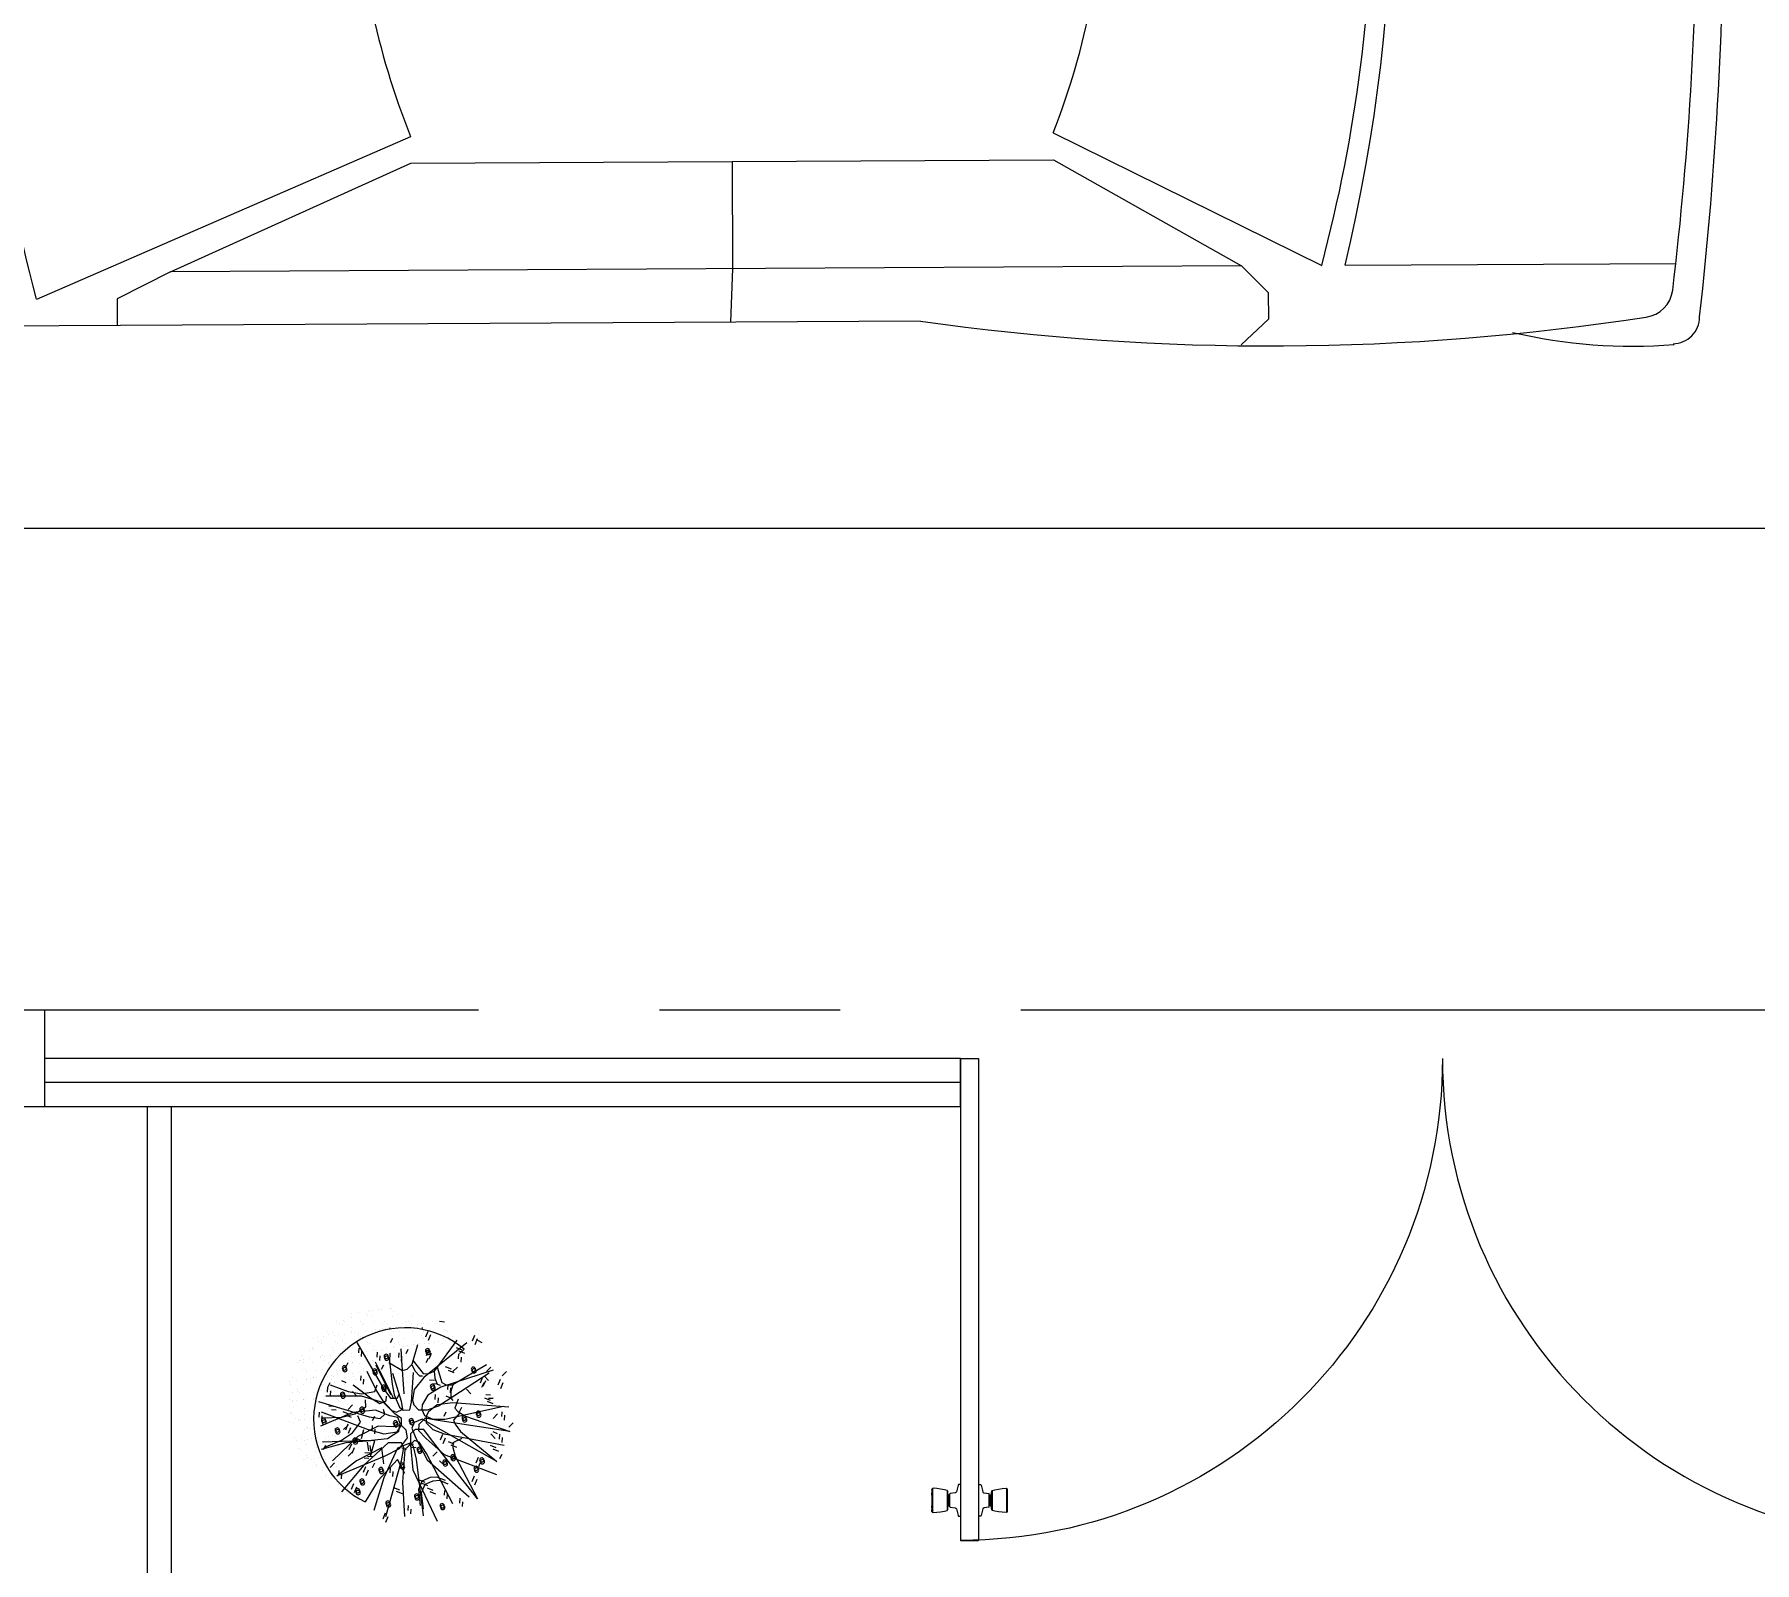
# Model space of a CAD drawing. Header units: millimetres. Extents: x -401 to 2889, y -234 to 146.
# Drawn here: x 146.912 to 150.481, y -22.037 to -18.865 of the extents above; entities that cross this region are included whole.
import ezdxf

# ---------------------------------------------------------------- set-up
doc = ezdxf.new("R2010")
doc.units = ezdxf.units.MM
doc.header["$LTSCALE"] = 3
doc.header["$MEASUREMENT"] = 0
doc.linetypes.add('AXES2', pattern=[1.125, 0.75, -0.125, 0.125, -0.125])
doc.linetypes.add('CONTINU', pattern=[0])
doc.layers.get('0').update_dxf_attribs({"color": 3, "lineweight": 9})
for name, color, linetype, lineweight in [('BOUNDARY', 6, 'Continuous', 13), ('DIM-IN', 1, 'Continuous', 0), ('Drw - Arch - brick (0.20)', 7, 'CONTINU', 20), ('Drw - Arch - Door (0.05)', 141, 'CONTINU', 5), ('Drw - Arch - Furniture (0.05)', 31, 'Continuous', 5), ('Drw - Arch - Window (0.05)', 4, 'CONTINU', 5), ('HATCH', 253, 'Continuous', 0), ('WALKWAY', 42, 'Continuous', 13)]:
    doc.layers.add(name, color=color, linetype=linetype, lineweight=lineweight)
doc.layers.add('SCHEMATIC', color=7, linetype='Continuous')
doc.styles.add('drwazah arabic', font='ARIALUNI.TTF', dxfattribs={"width": 0.75})
doc.dimstyles.new('Arch A-D 1-200m', dxfattribs={"dimscale": 2, "dimtxt": 0.14, "dimasz": 0.07, "dimexe": 0, "dimexo": 0, "dimgap": 0.05, "dimtad": 0, "dimzin": 1, "dimdsep": 46, "dimtxsty": 'drwazah arabic', "dimblk": 'ARCHTICK', "dimcen": 0, "dimse1": 1, "dimse2": 1, "dimclrd": 9, "dimclre": 9, "dimclrt": 6, "dimaunit": 2, "dimazin": 0, "dimtfac": 1, "dimtmove": 0, "dimatfit": 0, "dimldrblk": 'ARCHTICK', "dimfxl": 0.18, "dimtolj": 1, "dimtzin": 0, "dimlwd": 9, "dimlwe": 9, "dimarcsym": 2})

# ---------------------------------------------------------------- blocks, each defined once
blk = doc.blocks.new('1 M')
at = {"layer": 'Drw - Arch - Door (0.05)'}
for p, q in [((-4544.3749, 1057.03), (-4544.3749, 1058.03)), ((-4544.3749, 1058.03), (-4544.3374, 1058.03)), ((-4544.3374, 1057.03), (-4544.3374, 1058.03)), ((-4544.4344, 1057.9703), (-4544.4339, 1057.9712)), ((-4544.4344, 1057.9703), (-4544.4344, 1057.9695)), ((-4544.4344, 1057.9692), (-4544.4344, 1057.9695)), ((-4544.4344, 1057.9685), (-4544.4344, 1057.9692)), ((-4544.4344, 1057.9685), (-4544.4344, 1057.9672)), ((-4544.4344, 1057.9672), (-4544.4344, 1057.9662)), ((-4544.4344, 1057.9635), (-4544.4344, 1057.9662)), ((-4544.4344, 1057.9627), (-4544.4344, 1057.9635)), ((-4544.4344, 1057.9627), (-4544.4344, 1057.9587)), ((-4544.4344, 1057.9587), (-4544.4344, 1057.9581)), ((-4544.4344, 1057.9531), (-4544.4344, 1057.9581)), ((-4544.4339, 1057.9712), (-4544.4331, 1057.9718)), ((-4544.4339, 1057.9229), (-4544.4339, 1057.9712)), ((-4544.4331, 1057.9718), (-4544.432, 1057.972)), ((-4544.4331, 1057.9222), (-4544.4331, 1057.9718)), ((-4544.432, 1057.972), (-4544.4241, 1057.9715)), ((-4544.4241, 1057.9715), (-4544.4162, 1057.9706)), ((-4544.4162, 1057.9706), (-4544.4084, 1057.9692)), ((-4544.4084, 1057.9692), (-4544.4027, 1057.9678)), ((-4544.4027, 1057.9678), (-4544.4021, 1057.9668)), ((-4544.4027, 1057.9263), (-4544.4027, 1057.9678)), ((-4544.4021, 1057.9668), (-4544.4007, 1057.9589)), ((-4544.4021, 1057.9273), (-4544.4021, 1057.9668)), ((-4544.4007, 1057.9589), (-4544.3999, 1057.958)), ((-4544.4007, 1057.9589), (-4544.4007, 1057.9352)), ((-4544.3999, 1057.958), (-4544.3968, 1057.958)), ((-4544.3999, 1057.958), (-4544.3999, 1057.9361)), ((-4544.3968, 1057.9604), (-4544.3961, 1057.9612)), ((-4544.3968, 1057.9604), (-4544.3968, 1057.958)), ((-4544.3968, 1057.958), (-4544.3968, 1057.9361)), ((-4544.3961, 1057.9612), (-4544.3861, 1057.9627)), ((-4544.3861, 1057.9627), (-4544.3852, 1057.963)), ((-4544.3852, 1057.963), (-4544.3844, 1057.9635)), ((-4544.3844, 1057.9635), (-4544.3839, 1057.9642)), ((-4544.3839, 1057.9642), (-4544.3836, 1057.9647)), ((-4544.3836, 1057.9647), (-4544.3799, 1057.9787)), ((-4544.3799, 1057.9787), (-4544.3797, 1057.9792)), ((-4544.3797, 1057.9792), (-4544.3793, 1057.9795)), ((-4544.3793, 1057.9795), (-4544.3789, 1057.9798)), ((-4544.3789, 1057.9798), (-4544.3784, 1057.9799)), ((-4544.3784, 1057.9799), (-4544.3749, 1057.9799)), ((-4544.3339, 1057.9799), (-4544.3374, 1057.9799)), ((-4544.3334, 1057.9798), (-4544.3339, 1057.9799)), ((-4544.333, 1057.9795), (-4544.3334, 1057.9798)), ((-4544.3326, 1057.9792), (-4544.333, 1057.9795)), ((-4544.3324, 1057.9787), (-4544.3326, 1057.9792)), ((-4544.3287, 1057.9647), (-4544.3324, 1057.9787)), ((-4544.3284, 1057.9642), (-4544.3287, 1057.9647)), ((-4544.3279, 1057.9635), (-4544.3284, 1057.9642)), ((-4544.3271, 1057.963), (-4544.3279, 1057.9635)), ((-4544.3262, 1057.9627), (-4544.3271, 1057.963)), ((-4544.3162, 1057.9612), (-4544.3262, 1057.9627)), ((-4544.3155, 1057.9604), (-4544.3162, 1057.9612)), ((-4544.3155, 1057.9604), (-4544.3155, 1057.958)), ((-4544.3124, 1057.958), (-4544.3155, 1057.958)), ((-4544.3155, 1057.958), (-4544.3155, 1057.9361)), ((-4544.3116, 1057.9589), (-4544.3124, 1057.958)), ((-4544.3124, 1057.958), (-4544.3124, 1057.9361)), ((-4544.3102, 1057.9668), (-4544.3116, 1057.9589)), ((-4544.3116, 1057.9589), (-4544.3116, 1057.9352)), ((-4544.3095, 1057.9678), (-4544.3102, 1057.9668)), ((-4544.3102, 1057.9273), (-4544.3102, 1057.9668)), ((-4544.3039, 1057.9692), (-4544.3095, 1057.9678)), ((-4544.3095, 1057.9263), (-4544.3095, 1057.9678)), ((-4544.2961, 1057.9706), (-4544.3039, 1057.9692)), ((-4544.2882, 1057.9715), (-4544.2961, 1057.9706)), ((-4544.2803, 1057.972), (-4544.2882, 1057.9715)), ((-4544.2792, 1057.9718), (-4544.2803, 1057.972)), ((-4544.2784, 1057.9712), (-4544.2792, 1057.9718)), ((-4544.2792, 1057.9222), (-4544.2792, 1057.9718)), ((-4544.2779, 1057.9703), (-4544.2784, 1057.9712)), ((-4544.2784, 1057.9229), (-4544.2784, 1057.9712)), ((-4544.2779, 1057.9703), (-4544.2779, 1057.9695)), ((-4544.2779, 1057.9692), (-4544.2779, 1057.9695)), ((-4544.2779, 1057.9685), (-4544.2779, 1057.9692)), ((-4544.2779, 1057.9685), (-4544.2779, 1057.9672)), ((-4544.2779, 1057.9672), (-4544.2779, 1057.9662)), ((-4544.2779, 1057.9635), (-4544.2779, 1057.9662)), ((-4544.2779, 1057.9627), (-4544.2779, 1057.9635)), ((-4544.2779, 1057.9627), (-4544.2779, 1057.9587)), ((-4544.2779, 1057.9587), (-4544.2779, 1057.9581)), ((-4544.2779, 1057.9531), (-4544.2779, 1057.9581)), ((-4544.4344, 1057.9528), (-4544.4344, 1057.9531)), ((-4544.4344, 1057.9413), (-4544.4344, 1057.9528)), ((-4544.4344, 1057.941), (-4544.4344, 1057.9413)), ((-4544.4344, 1057.936), (-4544.4344, 1057.941)), ((-4544.4344, 1057.936), (-4544.4344, 1057.9354)), ((-4544.4344, 1057.9354), (-4544.4344, 1057.9314)), ((-4544.4344, 1057.9306), (-4544.4344, 1057.9314)), ((-4544.4344, 1057.9278), (-4544.4344, 1057.9306)), ((-4544.4344, 1057.9269), (-4544.4344, 1057.9278)), ((-4544.4344, 1057.9256), (-4544.4344, 1057.9269)), ((-4544.4344, 1057.9249), (-4544.4344, 1057.9256)), ((-4544.4344, 1057.9246), (-4544.4344, 1057.9249)), ((-4544.4344, 1057.9246), (-4544.4344, 1057.9238)), ((-4544.4339, 1057.9229), (-4544.4344, 1057.9238)), ((-4544.4331, 1057.9222), (-4544.4339, 1057.9229)), ((-4544.432, 1057.922), (-4544.4331, 1057.9222)), ((-4544.4241, 1057.9226), (-4544.432, 1057.922)), ((-4544.4162, 1057.9235), (-4544.4241, 1057.9226)), ((-4544.4084, 1057.9249), (-4544.4162, 1057.9235)), ((-4544.4027, 1057.9263), (-4544.4084, 1057.9249)), ((-4544.4021, 1057.9273), (-4544.4027, 1057.9263)), ((-4544.4007, 1057.9352), (-4544.4021, 1057.9273)), ((-4544.3999, 1057.9361), (-4544.4007, 1057.9352)), ((-4544.3968, 1057.9361), (-4544.3999, 1057.9361)), ((-4544.3968, 1057.9361), (-4544.3968, 1057.9337)), ((-4544.3961, 1057.9329), (-4544.3968, 1057.9337)), ((-4544.3861, 1057.9314), (-4544.3961, 1057.9329)), ((-4544.3852, 1057.9311), (-4544.3861, 1057.9314)), ((-4544.3844, 1057.9306), (-4544.3852, 1057.9311)), ((-4544.3839, 1057.9299), (-4544.3844, 1057.9306)), ((-4544.3836, 1057.9294), (-4544.3839, 1057.9299)), ((-4544.3799, 1057.9154), (-4544.3836, 1057.9294)), ((-4544.3324, 1057.9154), (-4544.3287, 1057.9294)), ((-4544.3287, 1057.9294), (-4544.3284, 1057.9299)), ((-4544.3284, 1057.9299), (-4544.3279, 1057.9306)), ((-4544.3279, 1057.9306), (-4544.3271, 1057.9311)), ((-4544.3271, 1057.9311), (-4544.3262, 1057.9314)), ((-4544.3262, 1057.9314), (-4544.3162, 1057.9329)), ((-4544.3162, 1057.9329), (-4544.3155, 1057.9337)), ((-4544.3155, 1057.9361), (-4544.3124, 1057.9361)), ((-4544.3155, 1057.9361), (-4544.3155, 1057.9337)), ((-4544.3124, 1057.9361), (-4544.3116, 1057.9352)), ((-4544.3116, 1057.9352), (-4544.3102, 1057.9273)), ((-4544.3102, 1057.9273), (-4544.3095, 1057.9263)), ((-4544.3095, 1057.9263), (-4544.3039, 1057.9249)), ((-4544.3039, 1057.9249), (-4544.2961, 1057.9235)), ((-4544.2961, 1057.9235), (-4544.2882, 1057.9226)), ((-4544.2882, 1057.9226), (-4544.2803, 1057.922)), ((-4544.2803, 1057.922), (-4544.2792, 1057.9222)), ((-4544.2792, 1057.9222), (-4544.2784, 1057.9229)), ((-4544.2784, 1057.9229), (-4544.2779, 1057.9238)), ((-4544.2779, 1057.9528), (-4544.2779, 1057.9531)), ((-4544.2779, 1057.9413), (-4544.2779, 1057.9528)), ((-4544.2779, 1057.941), (-4544.2779, 1057.9413)), ((-4544.2779, 1057.936), (-4544.2779, 1057.941)), ((-4544.2779, 1057.936), (-4544.2779, 1057.9354)), ((-4544.2779, 1057.9354), (-4544.2779, 1057.9314)), ((-4544.2779, 1057.9306), (-4544.2779, 1057.9314)), ((-4544.2779, 1057.9278), (-4544.2779, 1057.9306)), ((-4544.2779, 1057.9269), (-4544.2779, 1057.9278)), ((-4544.2779, 1057.9256), (-4544.2779, 1057.9269)), ((-4544.2779, 1057.9249), (-4544.2779, 1057.9256)), ((-4544.2779, 1057.9246), (-4544.2779, 1057.9249)), ((-4544.2779, 1057.9246), (-4544.2779, 1057.9238)), ((-4544.3797, 1057.9149), (-4544.3799, 1057.9154)), ((-4544.3793, 1057.9146), (-4544.3797, 1057.9149)), ((-4544.3789, 1057.9143), (-4544.3793, 1057.9146)), ((-4544.3784, 1057.9142), (-4544.3789, 1057.9143)), ((-4544.3749, 1057.9142), (-4544.3784, 1057.9142)), ((-4544.3374, 1057.9142), (-4544.3339, 1057.9142)), ((-4544.3339, 1057.9142), (-4544.3334, 1057.9143)), ((-4544.3334, 1057.9143), (-4544.333, 1057.9146)), ((-4544.333, 1057.9146), (-4544.3326, 1057.9149)), ((-4544.3326, 1057.9149), (-4544.3324, 1057.9154)), ((-4544.3749, 1057.03), (-4544.3374, 1057.03))]:
    blk.add_line(p, q, dxfattribs=at)
blk.add_arc((-4544.3749, 1057.03), 1, 0, 90, dxfattribs=at)
blk = doc.blocks.new('_ArchTick')
at = {"color": 0, "linetype": 'ByBlock', "const_width": 0.15}
blk.add_lwpolyline([(-0.5, -0.5), (0.5, 0.5)], dxfattribs=at)
blk = doc.blocks.new('*D44')
at = {"layer": 'Defpoints', "color": 0, "transparency": 16777216}
for p in [(148.3337, -7.3905), (157.8688, -7.3905), (152.7337, -20.8905)]:
    blk.add_point(p, dxfattribs=at)
at = {"layer": 'DIM-IN', "color": 9, "linetype": 'ByBlock', "lineweight": 9, "transparency": 16777216}
for p, q in [((157.8688, -7.3905), (157.8688, -13.6734)), ((157.8688, -20.8905), (157.8688, -14.6076))]:
    blk.add_line(p, q, dxfattribs=at)
at = {"layer": 'DIM-IN', "color": 9, "lineweight": 9, "transparency": 16777216, "xscale": 0.14, "yscale": 0.14, "zscale": 0.14}
for p, rotation in [((157.8688, -7.3905), 90), ((157.8688, -20.8905), 270)]:
    blk.add_blockref('_ArchTick', p, dxfattribs=dict(at, rotation=rotation))
at = {"layer": 'DIM-IN', "color": 6, "transparency": 16777216, "insert": (157.8688, -14.1405), "char_height": 0.28, "attachment_point": 5, "rotation": 90, "style": 'drwazah arabic'}
blk.add_mtext('\\A1;13.50', dxfattribs=at)
blk = doc.blocks.new('car-5')
at = {"color": 0, "linetype": 'ByBlock'}
for p, q in [((1.6291, -0.8807), (2.4051, -0.5431)), ((3.7384, -0.5357), (4.2955, -0.8104)), ((1.9066, -0.8236), (2.4054, -0.5986)), ((2.4054, -0.5986), (3.7387, -0.5913)), ((3.072, -0.5949), (3.0732, -0.8172)), ((3.7387, -0.5913), (4.1288, -0.8113)), ((4.1288, -0.8113), (1.9066, -0.8236)), ((3.0732, -0.8172), (3.0689, -0.9283)), ((4.1288, -0.8113), (4.1846, -0.8666)), ((4.3444, -0.8103), (5.0303, -0.8065)), ((1.9066, -0.8236), (1.7958, -0.8798)), ((1.7958, -0.8798), (1.7961, -0.9353)), ((4.1846, -0.8666), (4.185, -0.9221)), ((3.4627, -0.9261), (1.5183, -0.9369)), ((4.185, -0.9221), (4.1287, -0.9752))]:
    blk.add_line(p, q, dxfattribs=at)
for centre, radius, start, end in [((0.8328, 0.0273), 3.6101, 346.5845, 13.3409), ((5.0491, 0.0271), 3.5395, 180.3162, 194.8609), ((3.874, 0.0484), 1.5836, 181.472, 201.93), ((2.263, 0.0395), 1.5836, 338.7013, 359.1511), ((1.2215, 0.006), 3.1806, 345.1269, 0.2365), ((-2.0642, -0.0122), 7.1389, 353.16352, 0.2807), ((-2.9253, -0.0169), 8.0556, 353.58326, 0.28474), ((4.96, -0.854), 0.0644, 277.6958, 352.9099), ((4.1877, 4.1476), 5.1252, 261.868, 278.7642), ((5.0245, -0.9177), 0.0553, 270.0745, 0.3162), ((4.9397, 0.1086), 1.0867, 256.8148, 274.5983)]:
    blk.add_arc(centre, radius, start, end, dxfattribs=at)
blk = doc.blocks.new('A$C13B16592')
at = {"layer": 'SCHEMATIC', "color": 251, "lineweight": 0}
for p, q in [((1.161, 3.874), (1.161, 3.874)), ((1.277, 3.889), (1.277, 3.889)), ((1.432, 3.862), (1.432, 3.862)), ((1.458, 3.838), (1.458, 3.838)), ((1.472, 3.915), (1.472, 3.915)), ((1.484, 3.894), (1.484, 3.894)), ((1.546, 3.925), (1.546, 3.925)), ((1.663, 3.94), (1.663, 3.94)), ((1.714, 3.941), (1.714, 3.941)), ((1.858, 3.965), (1.858, 3.965)), ((1.889, 3.964), (1.889, 3.964)), ((1.931, 3.895), (1.931, 3.895)), ((2.014, 3.85), (2.014, 3.85)), ((0.708, 3.534), (0.708, 3.534)), ((0.797, 3.52), (0.797, 3.52)), ((0.876, 3.712), (0.876, 3.712)), ((0.936, 3.673), (0.936, 3.673)), ((0.982, 3.662), (0.982, 3.662)), ((1.001, 3.737), (1.001, 3.737)), ((1.028, 3.712), (1.028, 3.712)), ((1.152, 3.598), (1.152, 3.598)), ((1.154, 3.535), (1.154, 3.535)), ((1.155, 3.794), (1.155, 3.794)), ((1.164, 3.518), (1.164, 3.518)), ((1.218, 3.51), (1.218, 3.51)), ((1.293, 3.52), (1.293, 3.52)), ((1.322, 3.713), (1.322, 3.713)), ((1.357, 3.667), (1.357, 3.667)), ((1.382, 3.674), (1.382, 3.674)), ((1.409, 3.535), (1.409, 3.535)), ((1.542, 3.808), (1.542, 3.808)), ((1.551, 3.532), (1.551, 3.532)), ((1.583, 3.724), (1.583, 3.724)), ((1.6, 3.536), (1.6, 3.536)), ((1.604, 3.561), (1.604, 3.561)), ((1.679, 3.571), (1.679, 3.571)), ((1.723, 3.665), (1.723, 3.665)), ((1.726, 3.593), (1.726, 3.593)), ((1.752, 3.569), (1.752, 3.569)), ((1.768, 3.714), (1.768, 3.714)), ((1.795, 3.586), (1.795, 3.586)), ((1.829, 3.675), (1.829, 3.675)), ((1.917, 3.813), (1.917, 3.813)), ((1.99, 3.612), (1.99, 3.612)), ((2.064, 3.622), (2.064, 3.622)), ((2.11, 3.679), (2.11, 3.679)), ((2.156, 3.719), (2.156, 3.719)), ((2.181, 3.637), (2.181, 3.637)), ((2.183, 3.695), (2.183, 3.695)), ((2.215, 3.714), (2.215, 3.714)), ((2.275, 3.676), (2.275, 3.676)), ((2.283, 3.811), (2.283, 3.811)), ((2.375, 3.663), (2.375, 3.663)), ((2.45, 3.672), (2.45, 3.672)), ((2.486, 3.684), (2.486, 3.684)), ((2.567, 3.688), (2.567, 3.688)), ((2.661, 3.715), (2.661, 3.715)), ((2.679, 3.549), (2.679, 3.549)), ((2.721, 3.677), (2.721, 3.677)), ((2.881, 3.576), (2.881, 3.576)), ((2.907, 3.552), (2.907, 3.552)), ((2.939, 3.538), (2.939, 3.538)), ((0.431, 3.239), (0.431, 3.239)), ((0.433, 3.216), (0.433, 3.216)), ((0.447, 3.409), (0.447, 3.409)), ((0.46, 3.192), (0.46, 3.192)), ((0.521, 3.419), (0.521, 3.419)), ((0.545, 3.352), (0.545, 3.352)), ((0.604, 3.372), (0.604, 3.372)), ((0.606, 3.314), (0.606, 3.314)), ((0.638, 3.434), (0.638, 3.434)), ((0.721, 3.472), (0.721, 3.472)), ((0.806, 3.244), (0.806, 3.244)), ((0.833, 3.459), (0.833, 3.459)), ((0.864, 3.342), (0.864, 3.342)), ((0.891, 3.318), (0.891, 3.318)), ((0.907, 3.469), (0.907, 3.469)), ((0.991, 3.386), (0.991, 3.386)), ((0.992, 3.353), (0.992, 3.353)), ((1.015, 3.203), (1.015, 3.203)), ((1.024, 3.485), (1.024, 3.485)), ((1.052, 3.315), (1.052, 3.315)), ((1.295, 3.468), (1.295, 3.468)), ((1.321, 3.443), (1.321, 3.443)), ((3.032, 3.437), (3.032, 3.437)), ((3.084, 3.385), (3.084, 3.385)), ((0.154, 2.952), (0.154, 2.952)), ((0.193, 3.004), (0.193, 3.004)), ((0.215, 2.993), (0.215, 2.993)), ((0.246, 3.097), (0.246, 3.097)), ((0.268, 3.014), (0.268, 3.014)), ((0.275, 2.954), (0.275, 2.954)), ((0.377, 3.174), (0.377, 3.174)), ((0.384, 3.029), (0.384, 3.029)), ((0.44, 2.963), (0.44, 2.963)), ((0.579, 3.055), (0.579, 3.055)), ((0.584, 3.078), (0.584, 3.078)), ((0.613, 3.096), (0.613, 3.096)), ((0.654, 3.065), (0.654, 3.065)), ((0.661, 2.993), (0.661, 2.993)), ((0.721, 2.955), (0.721, 2.955)), ((0.727, 2.947), (0.727, 2.947)), ((0.753, 2.923), (0.753, 2.923)), ((0.77, 3.08), (0.77, 3.08)), ((0.815, 2.968), (0.815, 2.968)), ((0.823, 3.175), (0.823, 3.175)), ((0.014, 2.61), (0.014, 2.61)), ((0.017, 2.557), (0.017, 2.557)), ((0.062, 2.673), (0.062, 2.673)), ((0.131, 2.625), (0.131, 2.625)), ((0.255, 2.821), (0.255, 2.821)), ((0.296, 2.821), (0.296, 2.821)), ((0.323, 2.797), (0.323, 2.797)), ((0.325, 2.651), (0.325, 2.651)), ((0.331, 2.634), (0.331, 2.634)), ((0.391, 2.595), (0.391, 2.595)), ((0.4, 2.661), (0.4, 2.661)), ((0.447, 2.683), (0.447, 2.683)), ((0.449, 2.687), (0.449, 2.687)), ((0.493, 2.816), (0.493, 2.816)), ((0.516, 2.676), (0.516, 2.676)), ((0.622, 2.82), (0.622, 2.82)), ((0, 2.274), (0, 2.274)), ((0.06, 2.236), (0.06, 2.236)), ((0.071, 2.397), (0.071, 2.397)), ((0.072, 2.246), (0.072, 2.246)), ((0.146, 2.256), (0.146, 2.256)), ((0.159, 2.426), (0.159, 2.426)), ((0.162, 2.456), (0.162, 2.456)), ((0.186, 2.402), (0.186, 2.402)), ((0.263, 2.271), (0.263, 2.271)), ((0.264, 2.545), (0.264, 2.545)), ((0.273, 2.269), (0.273, 2.269)), ((0.31, 2.288), (0.31, 2.288)), ((0.446, 2.275), (0.446, 2.275)), ((0.457, 2.297), (0.457, 2.297)), ((0.458, 2.411), (0.458, 2.411)), ((0.022, 2.031), (0.022, 2.031)), ((0.049, 2.007), (0.049, 2.007)), ((0.08, 2.121), (0.08, 2.121)), ((0.116, 1.915), (0.116, 1.915)), ((0.278, 2.097), (0.278, 2.097)), ((0.282, 1.993), (0.282, 1.993)), ((0.395, 1.918), (0.395, 1.918)), ((0.453, 2.157), (0.453, 2.157)), ((0.467, 2.135), (0.467, 2.135)), ((0.009, 1.867), (0.009, 1.867)), ((0.089, 1.845), (0.089, 1.845)), ((0.173, 1.893), (0.173, 1.893)), ((0.176, 1.877), (0.176, 1.877)), ((0.204, 1.893), (0.204, 1.893)), ((0.278, 1.902), (0.278, 1.902)), ((0.291, 1.717), (0.291, 1.717)), ((0.316, 1.762), (0.316, 1.762)), ((0.342, 1.738), (0.342, 1.738)), ((0.394, 1.738), (0.394, 1.738)), ((0.467, 1.624), (0.467, 1.624)), ((0.098, 1.569), (0.098, 1.569)), ((0.141, 1.513), (0.141, 1.513)), ((0.179, 1.367), (0.179, 1.367)), ((0.205, 1.343), (0.205, 1.343)), ((0.231, 1.557), (0.231, 1.557)), ((0.292, 1.518), (0.292, 1.518)), ((0.3, 1.441), (0.3, 1.441)), ((0.336, 1.539), (0.336, 1.539)), ((0.411, 1.549), (0.411, 1.549)), ((0.494, 1.306), (0.494, 1.306)), ((0.509, 1.379), (0.509, 1.379)), ((0.273, 1.16), (0.273, 1.16)), ((0.309, 1.165), (0.309, 1.165)), ((0.33, 1.229), (0.33, 1.229)), ((0.347, 1.198), (0.347, 1.198)), ((0.408, 1.159), (0.408, 1.159)), ((0.468, 1.185), (0.468, 1.185)), ((0.473, 1.098), (0.473, 1.098)), ((0.499, 1.074), (0.499, 1.074)), ((0.503, 1.03), (0.503, 1.03)), ((0.543, 1.195), (0.543, 1.195)), ((0.624, 0.96), (0.624, 0.96)), ((0.625, 1.021), (0.625, 1.021)), ((0.6, 0.832), (0.6, 0.832)), ((0.675, 0.842), (0.675, 0.842)), ((0.685, 0.887), (0.685, 0.887)), ((0.741, 0.662), (0.741, 0.662)), ((0.766, 0.829), (0.766, 0.829)), ((0.791, 0.857), (0.791, 0.857)), ((0.793, 0.805), (0.793, 0.805)), ((0.887, 0.759), (0.887, 0.759)), ((0.917, 0.691), (0.917, 0.691)), ((1.06, 0.56), (1.06, 0.56)), ((1.086, 0.536), (1.086, 0.536)), ((1.118, 0.529), (1.118, 0.529))]:
    blk.add_line(p, q, dxfattribs=at)
at = {"layer": 'SCHEMATIC', "color": 40, "lineweight": 0}
for p, q in [((1.868, 3.6), (1.868, 3.577)), ((2.466, 3.604), (2.458, 3.573)), ((2.531, 3.434), (2.574, 3.541)), ((1.291, 3.135), (1.297, 3.225)), ((1.365, 3.433), (1.375, 3.413)), ((2.376, 3.283), (2.275, 2.919)), ((3.292, 3.322), (2.498, 2.683)), ((2.544, 3.087), (2.587, 3.194)), ((2.581, 3.37), (2.625, 3.476)), ((3.109, 3.371), (2.689, 2.799)), ((3.206, 3.189), (3.1, 3.232)), ((3.4, 3.358), (3.443, 3.464)), ((3.45, 3.294), (3.493, 3.4)), ((1.27, 3.176), (1.27, 3.176)), ((1.341, 3.071), (1.347, 3.161)), ((1.596, 2.968), (1.654, 2.849)), ((1.604, 2.914), (1.877, 2.367)), ((1.632, 3.057), (1.638, 3.148)), ((1.682, 2.993), (1.688, 3.084)), ((1.845, 2.96), (2.099, 2.809)), ((1.864, 3.129), (1.863, 2.981)), ((1.863, 2.981), (1.908, 2.559)), ((2.032, 3.049), (2.038, 3.14)), ((2.082, 2.985), (2.088, 3.075)), ((2.186, 2.836), (2.275, 2.919)), ((2.275, 2.919), (2.329, 2.803)), ((2.301, 2.988), (2.486, 2.757)), ((2.594, 3.023), (2.638, 3.13)), ((2.894, 2.882), (3.001, 2.838)), ((3.141, 3.029), (3.147, 3.12)), ((3.257, 3.125), (3.15, 3.168)), ((3.191, 2.965), (3.197, 3.056)), ((1.329, 2.622), (1.335, 2.713)), ((1.38, 2.558), (1.386, 2.649)), ((1.438, 2.799), (1.628, 2.42)), ((1.654, 2.849), (1.927, 2.303)), ((1.908, 2.559), (1.949, 2.356)), ((2.083, 2.235), (1.925, 2.757)), ((2.099, 2.809), (2.186, 2.836)), ((2.268, 2.226), (2.304, 2.77)), ((2.498, 2.683), (2.319, 2.458)), ((2.329, 2.803), (2.413, 2.714)), ((2.413, 2.714), (2.47, 2.713)), ((2.486, 2.757), (2.576, 2.751)), ((2.576, 2.751), (2.689, 2.799)), ((2.695, 2.622), (2.604, 2.628)), ((2.745, 2.558), (2.655, 2.564)), ((2.689, 2.799), (2.698, 2.67)), ((2.698, 2.67), (2.745, 2.558)), ((2.745, 2.558), (2.798, 2.536)), ((2.771, 2.158), (3.707, 2.764)), ((3.782, 2.816), (2.814, 2.499)), ((2.939, 2.46), (2.945, 2.551)), ((2.945, 2.818), (3.051, 2.774)), ((3.548, 2.583), (3.592, 2.69)), ((3.598, 2.519), (3.642, 2.626)), ((3.873, 2.543), (3.917, 2.65)), ((3.924, 2.479), (3.967, 2.586)), ((0.545, 2.238), (1.485, 1.953)), ((0.714, 2.409), (0.72, 2.499)), ((0.741, 2.414), (0.741, 2.414)), ((0.765, 2.345), (0.771, 2.435)), ((1.19, 2.545), (1.508, 2.301)), ((2.108, 2.091), (2.083, 2.235)), ((2.319, 2.458), (2.285, 2.258)), ((2.285, 2.258), (2.311, 2.171)), ((2.568, 2.351), (2.465, 2.176)), ((2.814, 2.499), (2.568, 2.351)), ((2.708, 2.275), (2.714, 2.366)), ((2.759, 2.211), (2.765, 2.302)), ((2.989, 2.396), (2.995, 2.487)), ((3.132, 2.28), (3.07, 2.11)), ((3.62, 2.305), (3.727, 2.262)), ((3.733, 2.353), (3.642, 2.359)), ((3.671, 2.241), (3.777, 2.198)), ((3.783, 2.288), (3.693, 2.294)), ((0.556, 1.946), (0.562, 2.037)), ((0.784, 2.088), (0.875, 2.082)), ((1.106, 2), (0.999, 2.044)), ((1.325, 1.854), (1.271, 1.971)), ((1.991, 2.037), (2.108, 2.091)), ((2.059, 1.827), (2.012, 1.94)), ((2.043, 2.132), (2.112, 2.072)), ((2.112, 2.072), (2.24, 2.082)), ((2.24, 2.082), (2.268, 2.226)), ((2.311, 2.171), (2.395, 2.083)), ((2.395, 2.083), (2.567, 2.078)), ((2.519, 1.924), (2.401, 1.812)), ((2.465, 2.176), (2.459, 2.086)), ((2.459, 2.086), (2.506, 1.973)), ((2.506, 1.973), (2.665, 1.908)), ((2.719, 1.89), (2.519, 1.924)), ((2.567, 2.078), (2.771, 2.158)), ((2.884, 1.911), (3.974, 2.148)), ((3.165, 2.026), (3.046, 1.889)), ((3.07, 2.11), (3.126, 2.051)), ((3.126, 2.051), (3.267, 1.961)), ((3.267, 1.961), (4.092, 1.679)), ((3.943, 1.956), (3.949, 2.047)), ((3.993, 1.892), (4, 1.983)), ((0.622, 1.878), (0.622, 1.878)), ((1.653, 1.776), (1.274, 1.585)), ((1.541, 1.698), (1.547, 1.789)), ((1.94, 1.768), (1.653, 1.776)), ((2.465, 1.909), (2.315, 1.846)), ((2.64, 1.807), (2.465, 1.909)), ((2.665, 1.908), (2.884, 1.911)), ((3.046, 1.889), (3.078, 1.814))]:
    blk.add_line(p, q, dxfattribs=at)
at = {"layer": 'SCHEMATIC', "color": 76, "lineweight": 0}
for p, q in [((1.926, 3.537), (1.926, 3.537)), ((2.046, 3.536), (2.046, 3.536)), ((2.292, 3.535), (2.292, 3.535)), ((2.307, 3.581), (2.307, 3.581)), ((2.493, 3.537), (2.493, 3.537)), ((1.173, 3.242), (1.173, 3.242)), ((1.257, 3.329), (1.754, 2.461)), ((1.366, 3.39), (1.366, 3.39)), ((1.438, 3.354), (1.438, 3.354)), ((1.446, 3.329), (1.446, 3.329)), ((1.498, 3.315), (1.498, 3.315)), ((1.56, 3.256), (1.56, 3.256)), ((1.589, 3.198), (1.589, 3.198)), ((1.732, 3.389), (1.732, 3.389)), ((1.736, 3.207), (1.736, 3.207)), ((1.811, 3.217), (1.811, 3.217)), ((1.877, 3.455), (1.877, 3.455)), ((1.878, 3.329), (1.919, 3.412)), ((1.884, 3.355), (1.884, 3.355)), ((1.927, 3.233), (1.927, 3.233)), ((1.935, 3.261), (1.935, 3.261)), ((1.944, 3.316), (1.944, 3.316)), ((2.019, 3.324), (2.019, 3.324)), ((2.046, 3.3), (2.046, 3.3)), ((2.071, 3.213), (2.084, 2.998)), ((2.119, 3.403), (2.119, 3.403)), ((2.122, 3.258), (2.122, 3.258)), ((2.167, 3.122), (2.208, 3.205)), ((2.196, 3.268), (2.196, 3.268)), ((2.313, 3.283), (2.313, 3.283)), ((2.33, 3.356), (2.33, 3.356)), ((2.391, 3.317), (2.391, 3.317)), ((2.45, 3.45), (2.45, 3.45)), ((2.477, 3.426), (2.477, 3.426)), ((2.495, 3.407), (2.495, 3.407)), ((2.508, 3.309), (2.508, 3.309)), ((2.582, 3.319), (2.582, 3.319)), ((2.601, 3.312), (2.601, 3.312)), ((2.699, 3.334), (2.699, 3.334)), ((2.777, 3.356), (2.777, 3.356)), ((2.837, 3.318), (2.837, 3.318)), ((2.861, 3.406), (2.861, 3.406)), ((2.893, 3.36), (2.893, 3.36)), ((2.968, 3.37), (2.968, 3.37)), ((3.063, 3.278), (3.063, 3.278)), ((3.16, 3.122), (3.242, 3.205)), ((3.49, 3.37), (3.573, 3.329)), ((0.965, 3.106), (0.965, 3.106)), ((1, 3.11), (1, 3.11)), ((1.039, 3.116), (1.039, 3.116)), ((1.051, 2.874), (1.092, 2.957)), ((1.107, 2.994), (1.107, 2.994)), ((1.156, 3.131), (1.156, 3.131)), ((1.158, 3.073), (1.158, 3.073)), ((1.168, 2.956), (1.168, 2.956)), ((1.182, 2.966), (1.182, 2.966)), ((1.184, 3.048), (1.184, 3.048)), ((1.309, 2.934), (1.309, 2.934)), ((1.35, 3.157), (1.35, 3.157)), ((1.375, 3.114), (1.375, 3.114)), ((1.425, 3.166), (1.425, 3.166)), ((1.541, 3.182), (1.541, 3.182)), ((1.554, 2.995), (1.554, 2.995)), ((1.569, 2.98), (1.569, 2.98)), ((1.615, 3.174), (1.615, 3.174)), ((1.712, 2.833), (1.754, 2.915)), ((1.716, 3.177), (1.716, 3.177)), ((1.741, 3.113), (1.741, 3.113)), ((2.084, 2.998), (2.126, 2.378)), ((2.539, 2.957), (2.581, 3.039)), ((2.746, 2.874), (2.829, 2.585)), ((3.656, 2.915), (3.035, 2.543)), ((3.035, 2.791), (3.118, 2.874)), ((3.656, 2.791), (3.738, 2.874)), ((0.59, 2.552), (0.59, 2.552)), ((0.711, 2.701), (0.711, 2.701)), ((0.72, 2.502), (0.761, 2.585)), ((0.777, 2.635), (0.777, 2.635)), ((0.786, 2.711), (0.786, 2.711)), ((0.824, 2.692), (0.824, 2.692)), ((0.837, 2.596), (0.837, 2.596)), ((0.878, 2.808), (0.878, 2.808)), ((0.902, 2.727), (0.902, 2.727)), ((0.939, 2.816), (0.939, 2.816)), ((0.968, 2.626), (1.051, 2.585)), ((1.009, 2.833), (1.009, 2.833)), ((1.018, 2.557), (1.018, 2.557)), ((1.021, 2.678), (1.021, 2.678)), ((1.047, 2.654), (1.047, 2.654)), ((1.097, 2.752), (1.097, 2.752)), ((1.171, 2.762), (1.171, 2.762)), ((1.191, 2.69), (1.191, 2.69)), ((1.223, 2.635), (1.223, 2.635)), ((1.288, 2.777), (1.288, 2.777)), ((1.384, 2.838), (1.384, 2.838)), ((1.385, 2.817), (1.385, 2.817)), ((2.829, 2.585), (2.911, 2.543)), ((3.573, 2.502), (3.614, 2.585)), ((3.697, 2.626), (3.614, 2.709)), ((3.945, 2.709), (4.028, 2.791)), ((0.507, 2.237), (0.507, 2.237)), ((0.532, 2.307), (0.532, 2.307)), ((0.608, 2.457), (0.608, 2.457)), ((0.616, 2.528), (0.616, 2.528)), ((0.631, 2.543), (0.631, 2.543)), ((0.64, 2.267), (0.64, 2.267)), ((0.649, 2.322), (0.649, 2.322)), ((1.34, 2.336), (0.679, 2.336)), ((0.761, 2.543), (1.092, 2.419)), ((0.833, 2.416), (0.833, 2.416)), ((0.843, 2.348), (0.843, 2.348)), ((0.884, 2.283), (0.884, 2.283)), ((0.892, 2.276), (0.892, 2.276)), ((0.91, 2.259), (0.91, 2.259)), ((0.918, 2.358), (0.918, 2.358)), ((0.953, 2.237), (0.953, 2.237)), ((1.027, 2.281), (1.027, 2.281)), ((1.034, 2.373), (1.034, 2.373)), ((1.055, 2.458), (1.055, 2.458)), ((1.092, 2.419), (1.34, 2.378)), ((1.172, 2.539), (1.172, 2.539)), ((1.257, 2.336), (1.175, 2.419)), ((1.34, 2.378), (1.588, 2.419)), ((1.754, 2.212), (1.34, 2.336)), ((1.424, 2.137), (1.415, 2.265)), ((1.508, 2.301), (1.683, 2.198)), ((1.588, 2.419), (1.63, 2.543)), ((1.754, 2.461), (1.878, 2.295)), ((1.796, 2.245), (1.802, 2.336)), ((1.878, 2.295), (2.002, 2.295)), ((2.002, 2.295), (2.043, 2.378)), ((2.911, 2.543), (3.035, 2.543)), ((2.994, 2.295), (2.911, 2.336)), ((3.035, 2.543), (2.994, 2.419)), ((2.994, 2.419), (2.994, 2.295)), ((2.994, 2.295), (3.035, 2.254)), ((3.284, 2.461), (3.366, 2.378)), ((0.479, 2.133), (0.479, 2.133)), ((0.562, 1.916), (0.562, 1.916)), ((1.181, 2.032), (0.581, 1.78)), ((0.59, 1.943), (0.59, 1.943)), ((0.596, 2.047), (1.464, 1.716)), ((0.604, 2.019), (0.604, 2.019)), ((0.628, 1.935), (0.975, 1.948)), ((0.649, 1.991), (0.649, 1.991)), ((0.664, 1.953), (0.664, 1.953)), ((0.724, 2.098), (0.724, 2.098)), ((0.781, 1.969), (0.781, 1.969)), ((0.842, 2.139), (0.842, 2.139)), ((0.975, 1.948), (1.215, 2.005)), ((1.156, 1.936), (1.05, 1.98)), ((1.092, 2.088), (1.175, 2.171)), ((1.602, 2.076), (1.181, 2.032)), ((1.215, 2.005), (1.424, 2.137)), ((1.485, 1.953), (1.685, 1.919)), ((1.547, 1.882), (1.588, 1.964)), ((1.868, 1.967), (1.602, 2.076)), ((1.685, 1.919), (1.774, 2.002)), ((1.774, 2.002), (1.748, 2.089)), ((1.96, 2.006), (1.754, 2.212)), ((2.012, 1.94), (1.868, 1.967)), ((2.084, 1.923), (1.96, 2.006)), ((2.084, 1.799), (2.084, 1.923)), ((2.581, 2.047), (2.539, 1.964)), ((2.539, 1.964), (2.539, 1.84)), ((2.746, 2.171), (2.581, 2.047)), ((3.035, 2.212), (2.746, 2.171)), ((2.87, 1.964), (2.911, 2.047)), ((4.069, 2.13), (3.035, 2.212)), ((3.16, 2.047), (3.201, 2.13)), ((3.78, 1.923), (3.862, 2.006)), ((0.476, 1.859), (0.476, 1.859)), ((0.658, 1.715), (0.658, 1.715)), ((0.747, 1.888), (0.747, 1.888)), ((0.773, 1.864), (0.773, 1.864)), ((0.796, 1.6), (0.796, 1.6)), ((0.84, 1.739), (0.84, 1.739)), ((0.851, 1.863), (0.851, 1.863)), ((0.898, 1.75), (0.898, 1.75)), ((0.971, 1.519), (1.176, 1.657)), ((1.009, 1.716), (1.092, 1.799)), ((1.176, 1.657), (1.325, 1.854)), ((1.34, 1.551), (1.382, 1.716)), ((1.464, 1.716), (1.754, 1.634)), ((1.754, 1.634), (2.002, 1.675)), ((2.002, 1.675), (2.084, 1.799)), ((2.333, 1.716), (2.25, 1.634)), ((2.25, 1.634), (2.25, 1.427)), ((2.498, 1.716), (2.333, 1.716)), ((2.622, 1.551), (2.498, 1.716)), ((2.539, 1.84), (2.663, 1.716)), ((2.663, 1.716), (2.87, 1.634)), ((2.87, 1.634), (3.986, 1.427)), ((3.738, 1.634), (3.821, 1.551)), ((3.862, 1.634), (3.78, 1.675)), ((3.897, 1.54), (3.903, 1.631)), ((4.069, 1.758), (4.152, 1.84)), ((0.485, 1.582), (0.485, 1.582)), ((0.527, 1.564), (0.527, 1.564)), ((1.051, 1.468), (0.596, 1.344)), ((0.61, 1.493), (0.61, 1.493)), ((0.616, 1.487), (1.529, 1.517)), ((0.636, 1.469), (0.636, 1.469)), ((0.637, 1.344), (0.679, 1.427)), ((0.667, 1.439), (0.667, 1.439)), ((0.678, 1.557), (0.678, 1.557)), ((0.722, 1.59), (0.722, 1.59)), ((0.738, 1.519), (0.738, 1.519)), ((0.761, 1.355), (0.761, 1.355)), ((1.274, 1.585), (0.802, 1.139)), ((0.86, 1.587), (0.86, 1.587)), ((0.869, 1.311), (0.869, 1.311)), ((1.588, 1.51), (1.051, 1.468)), ((1.092, 1.22), (1.175, 1.303)), ((1.719, 1.377), (1.248, 1.135)), ((1.257, 1.551), (1.34, 1.51)), ((1.836, 1.468), (1.382, 1.055)), ((1.479, 1.32), (1.454, 1.485)), ((1.506, 1.22), (1.588, 1.51)), ((1.754, 1.083), (1.719, 1.377)), ((2.002, 1.468), (1.836, 1.468)), ((2.084, 1.468), (2.002, 1.468)), ((2.126, 1.385), (2.084, 1.468)), ((2.084, 1.137), (2.126, 1.385)), ((2.084, 1.385), (2.167, 1.344)), ((2.25, 1.427), (2.291, 0.972)), ((3.49, 0.434), (2.622, 1.551)), ((2.663, 1.22), (2.746, 1.303)), ((3.201, 1.551), (3.035, 1.468)), ((3.035, 1.468), (3.035, 1.385)), ((3.035, 1.385), (3.077, 1.22)), ((3.725, 1.424), (3.832, 1.381)), ((3.776, 1.36), (3.882, 1.317)), ((3.947, 1.476), (3.954, 1.567)), ((0.659, 1.211), (0.659, 1.211)), ((0.676, 1.163), (0.676, 1.163)), ((0.761, 1.013), (0.844, 1.096)), ((0.793, 1.199), (0.793, 1.199)), ((0.854, 1.236), (0.854, 1.236)), ((0.854, 1.16), (0.854, 1.16)), ((0.878, 1.035), (0.878, 1.035)), ((1.248, 1.135), (0.883, 0.85)), ((0.903, 1.224), (0.903, 1.224)), ((0.928, 1.246), (0.928, 1.246)), ((0.93, 1.2), (0.93, 1.2)), ((0.938, 0.876), (1.781, 1.226)), ((1.382, 1.055), (0.968, 0.559)), ((1.547, 1.013), (1.588, 1.096)), ((1.795, 0.104), (2.084, 1.137)), ((2.291, 0.972), (2.746, 0.021)), ((2.787, 1.137), (2.87, 1.055)), ((3.077, 1.22), (3.49, 0.434)), ((3.467, 1.096), (3.51, 1.202)), ((3.517, 1.032), (3.561, 1.138)), ((3.904, 1.179), (3.945, 1.261)), ((0.909, 0.84), (0.909, 0.84)), ((0.97, 0.801), (0.97, 0.801)), ((0.986, 0.883), (0.986, 0.883)), ((1.653, 0.77), (1.412, 0.375)), ((1.755, 0.822), (1.569, 0.215)), ((3.44, 0.691), (3.483, 0.797)), ((1.081, 0.625), (1.081, 0.625)), ((1.193, 0.539), (1.193, 0.539)), ((1.263, 0.481), (1.263, 0.481))]:
    blk.add_line(p, q, dxfattribs=at)
at = {"layer": 'SCHEMATIC', "color": 96, "lineweight": 0}
blk.add_line((2.787, 3.721), (2.877, 3.714), dxfattribs=at)
at = {"layer": 'SCHEMATIC', "color": 44, "lineweight": 0}
for p, q in [((1.628, 2.42), (1.738, 2.245)), ((1.683, 2.198), (1.796, 2.245)), ((1.738, 2.245), (1.906, 2.068)), ((1.949, 2.356), (2.043, 2.132)), ((0.606, 1.882), (0.612, 1.972)), ((0.734, 2.153), (0.824, 2.146)), ((1.906, 2.068), (1.991, 2.037)), ((1.05, 1.713), (1.094, 1.819)), ((1.1, 1.648), (1.144, 1.755)), ((1.591, 1.634), (1.597, 1.724)), ((0.651, 1.384), (0.971, 1.519)), ((1.116, 1.344), (1.16, 1.45)), ((1.167, 1.28), (1.21, 1.386)), ((1.404, 1.288), (1.495, 1.282)), ((1.529, 1.256), (1.504, 1.421)), ((0.921, 0.866), (0.927, 0.956)), ((1.38, 0.926), (1.423, 1.032)), ((1.388, 1.194), (1.478, 1.187)), ((1.43, 0.862), (1.474, 0.968)), ((1.454, 1.224), (1.545, 1.218)), ((0.971, 0.801), (0.977, 0.892)), ((1.159, 0.613), (1.202, 0.719)), ((1.209, 0.549), (1.253, 0.655)), ((1.741, 0.064), (1.784, 0.171))]:
    blk.add_line(p, q, dxfattribs=at)
at = {"layer": 'SCHEMATIC', "color": 71, "lineweight": 0}
for p, q in [((1.822, 1.552), (2.031, 1.683)), ((2.084, 1.793), (1.94, 1.768)), ((2.031, 1.683), (2.059, 1.827)), ((2.168, 1.704), (2.084, 1.793)), ((2.193, 1.56), (2.168, 1.704)), ((2.315, 1.846), (2.272, 1.74)), ((2.272, 1.74), (2.35, 1.553)), ((2.401, 1.812), (2.398, 1.698)), ((2.398, 1.698), (2.537, 1.55)), ((3.851, 1.125), (2.64, 1.807)), ((4.092, 1.679), (2.719, 1.89)), ((2.803, 1.523), (2.847, 1.629)), ((3.078, 1.814), (3.178, 1.68)), ((3.178, 1.68), (3.851, 1.125)), ((1.529, 1.517), (1.822, 1.552)), ((2.01, 1.369), (1.755, 0.822)), ((1.781, 1.226), (2.043, 1.363)), ((2.16, 1.432), (2.01, 1.369)), ((2.043, 1.363), (2.193, 1.56)), ((2.144, 1.343), (2.099, 0.741)), ((2.262, 1.454), (2.144, 1.343)), ((2.235, 1.463), (2.16, 1.432)), ((2.216, 1.453), (2.307, 1.446)), ((2.304, 1.404), (2.235, 1.463)), ((2.321, 1.51), (2.262, 1.454)), ((2.267, 1.388), (2.357, 1.382)), ((2.361, 1.164), (2.304, 1.404)), ((2.407, 1.479), (2.321, 1.51)), ((2.35, 1.553), (2.56, 1.156)), ((2.545, 1.274), (2.407, 1.479)), ((2.537, 1.55), (2.874, 1.253)), ((2.854, 1.458), (2.897, 1.565)), ((2.947, 1.495), (3.054, 1.451)), ((2.998, 1.431), (3.104, 1.387)), ((2.009, 1.162), (1.653, 0.77)), ((1.87, 0.911), (1.876, 1.002)), ((2.145, 0.9), (2.009, 1.162)), ((2.491, 0.117), (2.361, 1.164)), ((3.036, 0.341), (2.545, 1.274)), ((2.56, 1.156), (3.334, 0.467)), ((2.874, 1.253), (3.84, 0.881)), ((1.921, 0.847), (1.927, 0.938)), ((2.099, 0.741), (2.138, 0.107)), ((2.461, 0.762), (2.396, 0.603)), ((2.408, 0.784), (2.514, 0.741)), ((2.512, 0.698), (2.446, 0.539)), ((2.459, 0.72), (2.565, 0.677)), ((2.611, 0.825), (2.461, 0.762)), ((2.662, 0.761), (2.512, 0.698)), ((2.739, 0.835), (2.611, 0.825)), ((2.79, 0.771), (2.662, 0.761)), ((2.899, 0.77), (2.739, 0.835)), ((2.949, 0.705), (2.79, 0.771)), ((3.389, 0.755), (3.433, 0.861)), ((2.049, 0.59), (1.943, 0.633)), ((2.1, 0.526), (1.993, 0.569)), ((2.396, 0.603), (2.431, 0.309)), ((2.446, 0.539), (2.481, 0.245)), ((2.668, 0.585), (2.562, 0.628)), ((2.718, 0.521), (2.612, 0.564)), ((2.881, 0.498), (2.887, 0.588)), ((2.931, 0.434), (2.937, 0.524)), ((3.162, 0.351), (3.168, 0.442)), ((3.213, 0.287), (3.219, 0.378)), ((1.791, 0), (1.835, 0.106)), ((2.206, 0.215), (2.212, 0.306)), ((2.257, 0.151), (2.263, 0.242))]:
    blk.add_line(p, q, dxfattribs=at)
at = {"layer": 'SCHEMATIC', "color": 251, "lineweight": 0}
blk.add_arc((2.152, 1.903), 1.698, 50.0542, 244.1755, dxfattribs=at)
at = {"layer": 'SCHEMATIC', "color": 40, "lineweight": 0}
for centre, start, end in [((2.566, 3.176), 22.7398, 202.7398), ((2.566, 3.176), 202.7398, 22.7398), ((1.023, 2.858), 22.7398, 202.7398), ((1.023, 2.858), 202.7398, 22.7398), ((1.799, 3.07), 22.7398, 202.7398), ((1.799, 3.07), 202.7398, 22.7398), ((3.415, 2.833), 22.7398, 202.7398), ((1.586, 2.8), 22.7398, 202.7398), ((1.586, 2.8), 202.7398, 22.7398), ((2.656, 2.515), 22.7398, 202.7398), ((3.415, 2.833), 202.7398, 22.7398), ((0.99, 2.368), 22.7398, 202.7398), ((0.99, 2.368), 202.7398, 22.7398), ((1.75, 2.499), 22.7398, 202.7398), ((1.75, 2.499), 202.7398, 22.7398), ((2.656, 2.515), 202.7398, 22.7398), ((0.639, 1.887), 22.7398, 202.7398), ((1.35, 2.091), 22.7398, 202.7398), ((1.35, 2.091), 202.7398, 22.7398), ((2.264, 1.878), 22.7398, 202.7398), ((3.244, 1.927), 22.7398, 202.7398), ((3.244, 1.927), 202.7398, 22.7398), ((3.505, 2.017), 22.7398, 202.7398), ((3.505, 2.017), 202.7398, 22.7398), ((0.639, 1.887), 202.7398, 22.7398), ((0.892, 1.707), 22.7398, 202.7398), ((0.892, 1.707), 202.7398, 22.7398), ((1.97, 1.838), 22.7398, 202.7398), ((1.97, 1.838), 202.7398, 22.7398), ((2.264, 1.878), 202.7398, 22.7398), ((1.219, 1.519), 22.7398, 202.7398), ((1.219, 1.519), 202.7398, 22.7398), ((2.411, 1.348), 22.7398, 202.7398), ((2.411, 1.348), 202.7398, 22.7398), ((1.701, 0.973), 22.7398, 202.7398), ((1.701, 0.973), 202.7398, 22.7398), ((2.093, 1.054), 22.7398, 202.7398), ((2.093, 1.054), 202.7398, 22.7398), ((2.885, 1.111), 22.7398, 202.7398), ((2.885, 1.111), 202.7398, 22.7398), ((3.032, 1.209), 22.7398, 202.7398), ((3.032, 1.209), 202.7398, 22.7398), ((3.464, 0.997), 22.7398, 202.7398), ((3.464, 0.997), 202.7398, 22.7398), ((3.57, 1.152), 22.7398, 202.7398), ((3.57, 1.152), 202.7398, 22.7398), ((1.35, 0.761), 22.7398, 202.7398), ((1.35, 0.761), 202.7398, 22.7398), ((1.268, 0.581), 22.7398, 202.7398), ((1.268, 0.581), 202.7398, 22.7398), ((1.831, 0.353), 22.7398, 202.7398), ((1.831, 0.353), 202.7398, 22.7398), ((2.362, 0.483), 22.7398, 202.7398), ((2.362, 0.483), 202.7398, 22.7398), ((2.836, 0.304), 22.7398, 202.7398), ((2.836, 0.304), 202.7398, 22.7398)]:
    blk.add_arc(centre, 0.0396, start, end, dxfattribs=at)
at = {"layer": 'SCHEMATIC', "color": 76, "lineweight": 0}
for centre, start, end in [((1.81, 3.038), 0, 180), ((1.81, 3.038), 180, 0), ((2.577, 3.144), 0, 180), ((2.577, 3.144), 180, 0), ((1.034, 2.826), 0, 180), ((1.034, 2.826), 180, 0), ((1.597, 2.769), 0, 180), ((1.597, 2.769), 180, 0), ((3.426, 2.801), 0, 180), ((3.426, 2.801), 180, 0), ((1.001, 2.336), 0, 180), ((1.001, 2.336), 180, 0), ((1.761, 2.467), 0, 180), ((1.761, 2.467), 180, 0), ((2.667, 2.483), 0, 180), ((2.667, 2.483), 180, 0), ((1.361, 2.059), 0, 180), ((1.361, 2.059), 180, 0), ((3.255, 1.895), 0, 180), ((3.516, 1.985), 0, 180), ((3.516, 1.985), 180, 0), ((0.65, 1.855), 0, 180), ((0.65, 1.855), 180, 0), ((0.903, 1.675), 0, 180), ((0.903, 1.675), 180, 0), ((1.981, 1.806), 0, 180), ((1.981, 1.806), 180, 0), ((2.275, 1.846), 0, 180), ((2.275, 1.846), 180, 0), ((3.255, 1.895), 180, 0), ((1.23, 1.487), 0, 180), ((1.23, 1.487), 180, 0), ((2.422, 1.316), 0, 180), ((2.422, 1.316), 180, 0), ((1.712, 0.941), 0, 180), ((2.104, 1.022), 0, 180), ((2.104, 1.022), 180, 0), ((2.895, 1.079), 0, 180), ((2.895, 1.079), 180, 0), ((3.042, 1.177), 0, 180), ((3.042, 1.177), 180, 0), ((3.475, 0.965), 0, 180), ((3.475, 0.965), 180, 0), ((3.581, 1.12), 0, 180), ((3.581, 1.12), 180, 0), ((1.361, 0.729), 0, 180), ((1.361, 0.729), 180, 0), ((1.712, 0.941), 180, 0), ((1.279, 0.549), 0, 180), ((1.279, 0.549), 180, 0), ((1.842, 0.321), 0, 180), ((1.842, 0.321), 180, 0), ((2.373, 0.451), 0, 180), ((2.373, 0.451), 180, 0), ((2.846, 0.272), 0, 180), ((2.846, 0.272), 180, 0)]:
    blk.add_arc(centre, 0.0403, start, end, dxfattribs=at)
blk = doc.blocks.new('*D78')
at = {"layer": 'Defpoints', "color": 0, "transparency": 16777216}
for p in [(146.9337, -21.0905), (142.0053, -27.4405), (146.9337, -27.4405)]:
    blk.add_point(p, dxfattribs=at)
at = {"layer": 'DIM-IN', "color": 9, "linetype": 'ByBlock', "lineweight": 9, "transparency": 16777216}
for p, q in [((142.0053, -21.0905), (142.0053, -23.88)), ((142.0053, -27.4405), (142.0053, -24.651))]:
    blk.add_line(p, q, dxfattribs=at)
at = {"layer": 'DIM-IN', "color": 9, "lineweight": 9, "transparency": 16777216, "xscale": 0.14, "yscale": 0.14, "zscale": 0.14}
for p, rotation in [((142.0053, -21.0905), 90), ((142.0053, -27.4405), 270)]:
    blk.add_blockref('_ArchTick', p, dxfattribs=dict(at, rotation=rotation))
at = {"layer": 'DIM-IN', "color": 6, "transparency": 16777216, "insert": (142.0053, -24.2655), "char_height": 0.28, "attachment_point": 5, "rotation": 90, "style": 'drwazah arabic'}
blk.add_mtext('\\A1;6.35', dxfattribs=at)

msp = doc.modelspace()

# ---------------------------------------------------------------- linework, layer by layer
at = {"linetype": 'AXES2'}
msp.add_open_spline([(164.8337, -10.9391), (164.8337, -35.6857), (164.8337, -60.4323), (164.8337, -85.1789), (164.8065, -85.4745), (164.7796, -85.7631), (164.6853, -86.6647), (164.6075, -87.2486), (164.4254, -88.1206), (164.345, -88.4307), (164.1461, -89.0583), (164.0291, -89.3716), (163.6291, -90.3027), (163.2967, -90.9117), (162.2437, -92.4833), (161.4156, -93.3825), (160.1385, -94.3849), (159.7609, -94.642), (159.0485, -95.0562), (158.7156, -95.2222), (158.0138, -95.5241), (157.6478, -95.6586), (156.1104, -96.1491), (154.8159, -96.3932), (153.3648, -96.6443), (153.2889, -96.6574), (153.2129, -96.6705), (135.3586, -96.6705), (117.5044, -96.6705), (99.6502, -96.6705), (99.6359, -96.6705), (99.6215, -96.6705), (99.6071, -96.6705), (99.6051, -96.6705), (99.6031, -96.6705), (99.6011, -96.6705), (99.247, -96.6728), (98.8879, -96.6579), (97.8058, -96.5625), (97.0778, -96.431), (95.2526, -95.9298), (94.1859, -95.4652), (92.8332, -94.6059), (92.4333, -94.3054), (91.6259, -93.5854), (91.2459, -93.1596), (90.5577, -92.1998), (90.2522, -91.6695), (89.4572, -89.9999), (89.049, -88.7371), (88.4879, -86.622), (88.3017, -85.8386), (88.1137, -85.0387), (88.1137, -62.1873), (88.1137, -39.336), (88.1137, -16.4846)], degree=3, knots=[0, 0, 0, 0, 1, 1, 1, 1.896558, 1.896558, 3.873524, 3.873524, 5.049502, 5.049502, 6.22548, 6.22548, 8.577437, 8.577437, 12.62719, 12.62719, 14.243391, 14.243391, 15.614563, 15.614563, 16.985735, 16.985735, 21.152468, 21.152468, 21.381426, 21.381426, 21.381426, 22.381426, 22.381426, 22.381426, 22.38223, 22.38223, 22.38223, 22.389161, 22.389161, 22.389161, 23.612192, 23.612192, 26.058255, 26.058255, 29.916735, 29.916735, 31.726222, 31.726222, 33.969982, 33.969982, 36.213742, 36.213742, 40.450127, 40.450127, 42.796206, 42.796206, 42.796206, 43.796206, 43.796206, 43.796206, 43.796206], dxfattribs=at)
at = {"layer": 'BOUNDARY', "linetype": 'AXES2'}
msp.add_lwpolyline([(161.3337, -20.8905), (91.6137, -20.8905), (91.6137, -93.1705), (161.3337, -93.1705)], close=True, dxfattribs=at)
at = {"layer": 'Drw - Arch - brick (0.20)'}
for p, q in [((146.9337, -20.8905), (131.3337, -20.8905)), ((146.9337, -21.0905), (146.9337, -20.8905)), ((146.9337, -21.0905), (139.5837, -21.0905))]:
    msp.add_line(p, q, dxfattribs=at)
at = {"layer": 'Drw - Arch - Window (0.05)'}
for p, q in [((148.8337, -20.9905), (146.9337, -20.9905)), ((148.8337, -20.9905), (146.9337, -20.9905)), ((148.8337, -21.0905), (148.8337, -20.9905)), ((148.8337, -21.0905), (148.8337, -20.9905)), ((148.8337, -21.0405), (146.9337, -21.0405)), ((148.8337, -21.0405), (146.9337, -21.0405)), ((148.8337, -21.0905), (146.9337, -21.0905)), ((148.8337, -21.0905), (146.9337, -21.0905)), ((147.146, -21.0905), (147.146, -25.5811)), ((147.196, -21.0905), (147.196, -25.5811))]:
    msp.add_line(p, q, dxfattribs=at)
at = {"layer": 'WALKWAY'}
msp.add_line((156.8337, -19.8905), (136.8337, -19.8905), dxfattribs=at)

# ---------------------------------------------------------------- block references
at = {"layer": 'Drw - Arch - Door (0.05)', "color": 0, "xscale": -1, "rotation": 180}
msp.add_blockref('1 M', (4693.2086, 1036.0395), dxfattribs=at)
at = {"layer": 'Drw - Arch - Door (0.05)', "color": 0, "rotation": 180}
msp.add_blockref('1 M', (-4393.5412, 1036.0395), dxfattribs=at)
at = {"layer": 'Drw - Arch - Furniture (0.05)', "linetype": 'ByBlock'}
msp.add_blockref('car-5', (145.2876, -18.5341), dxfattribs=at)
at = {"layer": 'HATCH', "xscale": 0.112, "yscale": 0.112, "zscale": 0.112}
msp.add_blockref('A$C13B16592', (147.4404, -21.9527), dxfattribs=at)

# ---------------------------------------------------------------- dimensions: what is measured, and where the dimension line sits
at = {"layer": 'DIM-IN'}
for base, p1, p2, picture, middle in [((157.8688, -7.3905), (152.7337, -20.8905), (148.3337, -7.3905), '*D44', (157.8688, -14.1405)), ((142.0053, -27.4405), (146.9337, -21.0905), (146.9337, -27.4405), '*D78', (142.0053, -24.2655))]:
    dim = msp.add_linear_dim(base=base, p1=p1, p2=p2, angle=90, dimstyle='Arch A-D 1-200m', dxfattribs=at)
    dim.commit()
    dim.dimension.update_dxf_attribs({"geometry": picture, "text_midpoint": middle})

doc.saveas('drawing.dxf')
